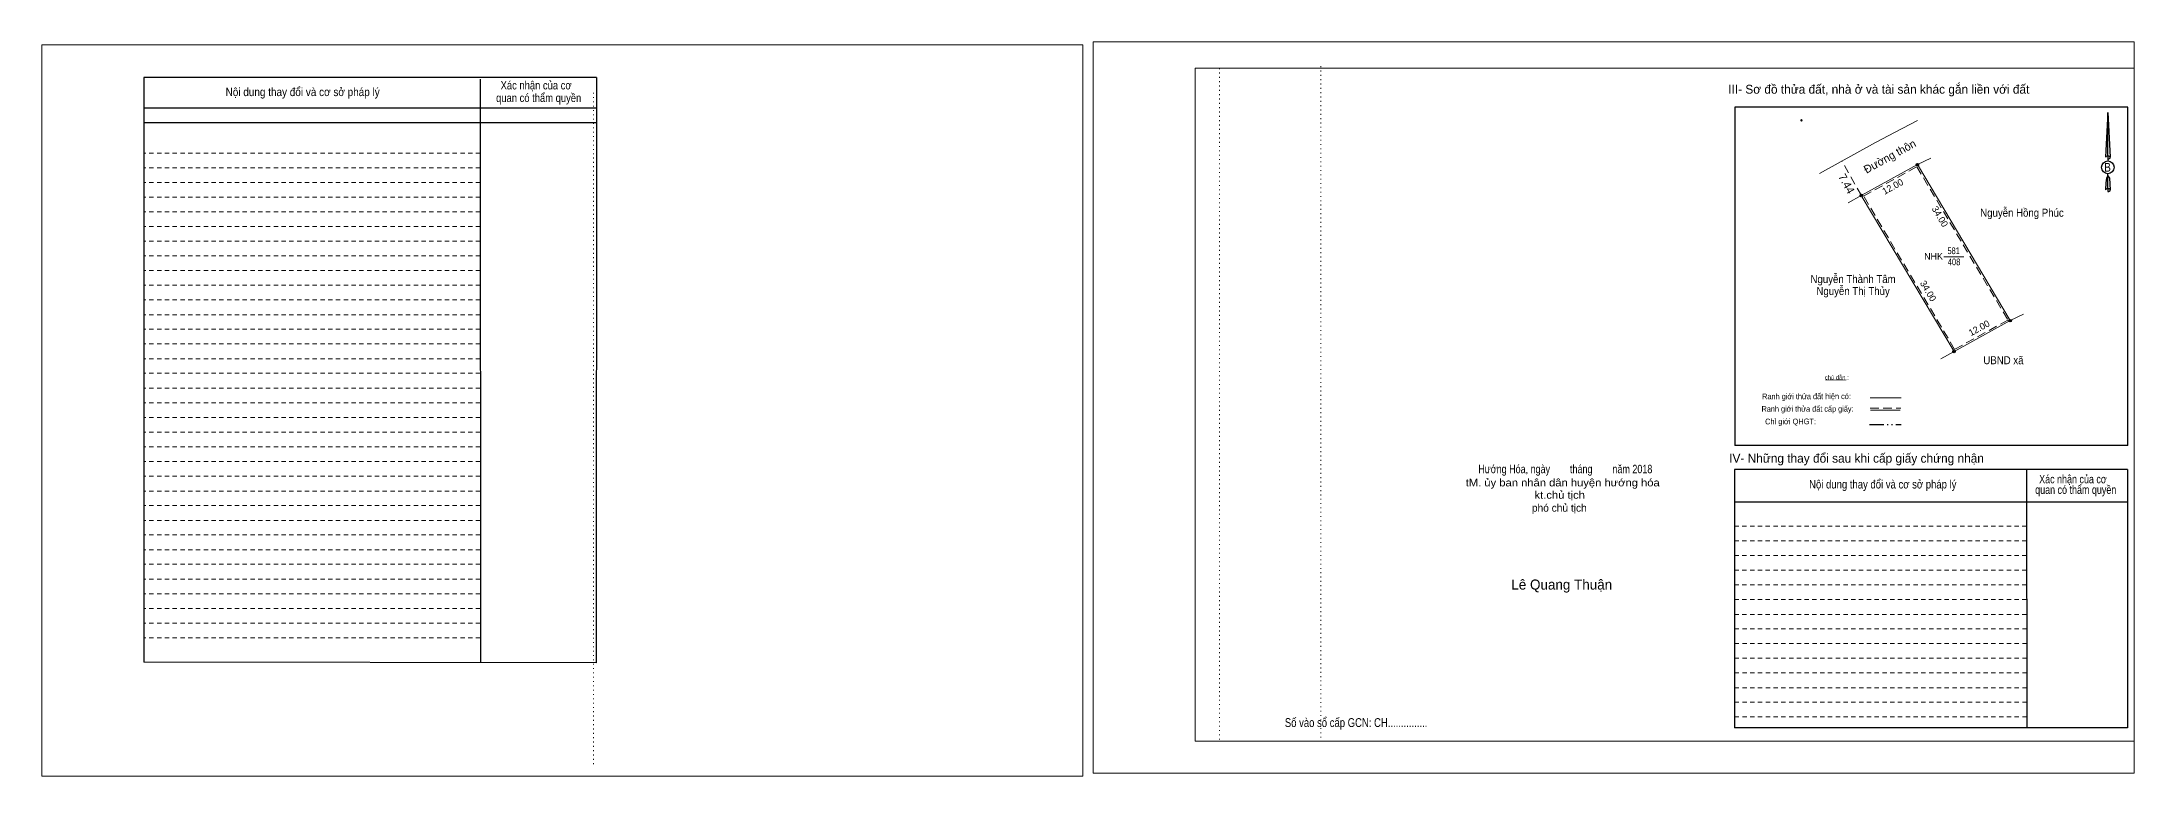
# Model space of a CAD drawing. Header units: metres. Extents: x 548136 to 548788, y 1837715 to 1837859.
# Drawn here: x 548395.3 to 548787.5, y 1837717.7 to 1837855.2 of the extents above; entities that cross this region are included whole.
import ezdxf
from ezdxf.enums import TextEntityAlignment as Align

# ---------------------------------------------------------------- set-up
doc = ezdxf.new("R2010")
doc.units = ezdxf.units.M
doc.header["$LTSCALE"] = 0.54
doc.header["$PDMODE"] = 32
doc.header["$PDSIZE"] = 0.27
for name, pattern in [('DASH_DOUBLE_DOT', [9.2, 5, -1.2, 0.3, -1.2, 0.3, -1.2]), ('DOTTED', [1.5, 0.3, -1.2]), ('MEDIUM_DASHED', [4.5, 3, -1.5]), ('SHORT_DASHED', [2.7, 1.5, -1.2])]:
    doc.linetypes.add(name, pattern=pattern)
doc.layers.add('12', color=7, linetype='Continuous')
for name, color, linetype, lineweight in [('18', 7, 'Continuous', 25), ('28', 7, 'SHORT_DASHED', 13), ('3', 7, 'Continuous', 13), ('4', 7, 'Continuous', 13), ('5', 7, 'DASH_DOUBLE_DOT', 25), ('55', 7, 'Continuous', 13), ('7', 7, 'Continuous', 13)]:
    doc.layers.add(name, color=color, linetype=linetype, lineweight=lineweight)

msp = doc.modelspace()

# ---------------------------------------------------------------- hatches: boundary and pattern name
at = {"layer": '4'}
for points in [[(548747.1333, 1837832.2, 1), (548746.6667, 1837832.2, 1)], [(548736.6133, 1837826.42, 1), (548736.1467, 1837826.42, 1)], [(548764.5233, 1837802.99, 1), (548764.0567, 1837802.99, 1)], [(548754.0033, 1837797.21, 1), (548753.5367, 1837797.21, 1)], [(548754.0033, 1837797.21, 1), (548753.5367, 1837797.21, 1)]]:
    msp.add_hatch(color=256, dxfattribs=at).paths.add_polyline_path(points)

# ---------------------------------------------------------------- linework, layer by layer
at = {"layer": '18'}
for p, q in [((548782.59, 1837841.98), (548783.04, 1837833.59)), ((548782.59, 1837841.98), (548783.04, 1837833.59)), ((548782.59, 1837841.98), (548783.04, 1837833.59)), ((548782.23, 1837834.86), (548782.18, 1837833.6)), ((548782.59, 1837833.83), (548782.59, 1837833.52)), ((548782.59, 1837833.52), (548782.59, 1837833.29)), ((548782.59, 1837833.29), (548782.59, 1837832.96)), ((548782.59, 1837833.29), (548782.59, 1837832.96)), ((548782.59, 1837833.29), (548782.59, 1837832.96)), ((548783.04, 1837833.59), (548783.04, 1837833.6)), ((548782.59, 1837830.12), (548782.59, 1837830.48)), ((548782.59, 1837830.12), (548782.59, 1837830.48)), ((548782.59, 1837830.12), (548782.59, 1837830.48)), ((548782.59, 1837830.12), (548782.92, 1837829.66)), ((548782.59, 1837830.12), (548782.92, 1837829.66)), ((548782.59, 1837830.12), (548782.92, 1837829.66)), ((548782.92, 1837829.66), (548783.04, 1837827.46)), ((548782.92, 1837829.66), (548783.04, 1837827.46)), ((548782.92, 1837829.66), (548783.04, 1837827.46)), ((548782.59, 1837827.75), (548782.59, 1837827.43)), ((548782.59, 1837827.43), (548782.59, 1837827.17)), ((548783.04, 1837827.46), (548783.04, 1837827.47))]:
    msp.add_line(p, q, dxfattribs=at)
for points in [[(548782.59, 1837833.83), (548782.59, 1837841.98), (548782.23, 1837834.86)], [(548782.59, 1837827.75), (548782.59, 1837830.12), (548782.32, 1837829.66), (548782.23, 1837828.77), (548782.18, 1837827.47)]]:
    msp.add_lwpolyline(points, dxfattribs=at)
msp.add_ellipse((548782.6035, 1837831.7009), major_axis=(0, 1.1963), ratio=0.983453, dxfattribs=at)
for centre, start_param, end_param in [((548782.6039, 1837833.5443), 1.57079633, 3.07445202), ((548782.6039, 1837833.5443), 0.06714063, 1.57079633), ((548782.6039, 1837833.5443), 4.71238898, 6.28318531), ((548782.6039, 1837827.4385), 2.49106941, 3.07427841), ((548782.6039, 1837827.4385), 1.57079633, 2.49106941), ((548782.6039, 1837827.4385), 0.06714063, 1.57079633), ((548782.6039, 1837827.4385), 4.71238898, 6.28318531)]:
    msp.add_ellipse(centre, major_axis=(0.4313, 0), ratio=0.655448, start_param=start_param, end_param=end_param, dxfattribs=at)
at = {"layer": '28', "linetype": 'Continuous', "lineweight": 25}
for p, q in [((548499.24, 1837848.51), (548414.38, 1837848.51)), ((548499.24, 1837848.51), (548499.18, 1837738.93)), ((548477.48, 1837848.23), (548477.53, 1837739)), ((548499.24, 1837842.79), (548414.49, 1837842.79)), ((548499.24, 1837842.79), (548414.49, 1837842.79)), ((548499.24, 1837840.03), (548414.49, 1837840.03)), ((548786.37, 1837779.61), (548712.65, 1837779.61)), ((548767.34, 1837775.12), (548767.38, 1837726.73)), ((548786.31, 1837775.12), (548786.28, 1837726.73)), ((548786.28, 1837768.98), (548712.6, 1837768.98)), ((548499.18, 1837738.93), (548414.38, 1837739.04)), ((548786.28, 1837726.73), (548712.6, 1837726.73))]:
    msp.add_line(p, q, dxfattribs=at)
at = {"layer": '28'}
for p, q in [((548477.48, 1837834.38), (548414.38, 1837834.38)), ((548477.48, 1837831.62), (548414.38, 1837831.62)), ((548477.48, 1837828.89), (548414.38, 1837828.89)), ((548477.48, 1837826.1), (548414.38, 1837826.1)), ((548477.48, 1837823.36), (548414.38, 1837823.36)), ((548477.48, 1837820.6), (548414.38, 1837820.6)), ((548477.48, 1837817.86), (548414.38, 1837817.86)), ((548477.48, 1837815.11), (548414.38, 1837815.11)), ((548477.48, 1837812.36), (548414.38, 1837812.36)), ((548477.48, 1837809.61), (548414.38, 1837809.61)), ((548477.48, 1837806.87), (548414.38, 1837806.87)), ((548477.48, 1837804.1), (548414.38, 1837804.1)), ((548477.48, 1837801.38), (548414.38, 1837801.38)), ((548477.48, 1837798.63), (548414.38, 1837798.63)), ((548477.48, 1837795.86), (548414.38, 1837795.86)), ((548477.48, 1837793.14), (548414.38, 1837793.14)), ((548477.48, 1837790.35), (548414.38, 1837790.35)), ((548477.48, 1837787.61), (548414.38, 1837787.61)), ((548477.48, 1837784.85), (548414.38, 1837784.85)), ((548477.48, 1837782.1), (548414.38, 1837782.1)), ((548477.48, 1837779.35), (548414.38, 1837779.35)), ((548477.48, 1837776.6), (548414.38, 1837776.6)), ((548477.48, 1837773.85), (548414.38, 1837773.85)), ((548477.48, 1837771.08), (548414.38, 1837771.08)), ((548477.48, 1837768.37), (548414.38, 1837768.37)), ((548477.48, 1837765.58), (548414.38, 1837765.58)), ((548477.48, 1837762.87), (548414.38, 1837762.87)), ((548767.37, 1837764.53), (548712.6, 1837764.53)), ((548477.48, 1837760.08), (548414.38, 1837760.08)), ((548767.37, 1837761.77), (548712.6, 1837761.77)), ((548767.37, 1837759.02), (548712.6, 1837759.02)), ((548477.48, 1837757.36), (548414.38, 1837757.36)), ((548477.48, 1837754.6), (548414.38, 1837754.6)), ((548767.37, 1837756.28), (548712.6, 1837756.28)), ((548477.48, 1837751.82), (548414.38, 1837751.82)), ((548767.37, 1837753.52), (548712.6, 1837753.52)), ((548767.37, 1837750.76), (548712.6, 1837750.76)), ((548477.48, 1837749.1), (548414.38, 1837749.1)), ((548767.37, 1837747.98), (548712.6, 1837747.98)), ((548477.48, 1837746.34), (548414.38, 1837746.34)), ((548477.48, 1837743.57), (548414.38, 1837743.57)), ((548767.38, 1837745.26), (548712.6, 1837745.26)), ((548767.38, 1837742.52), (548712.6, 1837742.52)), ((548767.38, 1837739.77), (548712.6, 1837739.77)), ((548767.38, 1837737.02), (548712.6, 1837737.02)), ((548767.38, 1837734.26), (548712.6, 1837734.26)), ((548767.38, 1837731.52), (548712.6, 1837731.52)), ((548767.38, 1837728.78), (548712.6, 1837728.78))]:
    msp.add_line(p, q, dxfattribs=at)
at = {"layer": '28', "linetype": 'Continuous', "lineweight": 25}
for points in [[(548499.24, 1837848.51), (548414.38, 1837848.51), (548414.38, 1837739.04)], [(548786.37, 1837779.61), (548786.37, 1837842.96), (548712.65, 1837842.96), (548712.65, 1837779.61)], [(548786.31, 1837775.12), (548712.6, 1837775.12), (548712.6, 1837726.73)]]:
    msp.add_lwpolyline(points, dxfattribs=at)
at = {"layer": '3'}
for p, q in [((548611.51, 1837850.25), (548787.53, 1837850.25)), ((548611.51, 1837724.25), (548611.51, 1837850.25)), ((548787.53, 1837850.25), (548787.53, 1837723.2)), ((548611.51, 1837724.25), (548787.53, 1837724.25))]:
    msp.add_line(p, q, dxfattribs=at)
at = {"layer": '3', "linetype": 'DOTTED'}
for p, q in [((548616.07, 1837850.25), (548616.07, 1837724.25)), ((548635.07, 1837850.63), (548635.07, 1837724.61)), ((548498.69, 1837845.66), (548498.69, 1837719.67))]:
    msp.add_line(p, q, dxfattribs=at)
at = {"layer": '3'}
for points in [[(548395.29, 1837717.7), (548590.44, 1837717.7), (548590.44, 1837854.67), (548395.29, 1837854.67)], [(548395.29, 1837854.67), (548590.44, 1837854.67), (548590.44, 1837717.7), (548395.29, 1837717.7)], [(548395.29, 1837717.7), (548590.44, 1837717.7), (548590.44, 1837854.67), (548395.29, 1837854.67)], [(548592.38, 1837718.27), (548787.53, 1837718.27), (548787.53, 1837855.19), (548592.38, 1837855.19)]]:
    msp.add_lwpolyline(points, close=True, dxfattribs=at)
msp.add_lwpolyline([(548618.64, 1837850.25), (548787.53, 1837850.25), (548787.53, 1837724.25), (548618.64, 1837724.25)], dxfattribs=at)
at = {"layer": '4'}
for p, q in [((548739.02, 1837836.38), (548728.53, 1837830.55)), ((548746.9, 1837832.2), (548749.42, 1837833.42)), ((548736.38, 1837826.42), (548733.92, 1837825.08)), ((548751.88, 1837814.94), (548755.63, 1837814.94)), ((548764.29, 1837802.99), (548766.81, 1837804.21)), ((548753.77, 1837797.21), (548751.31, 1837795.87))]:
    msp.add_line(p, q, dxfattribs=at)
at = {"layer": '4', "linetype": 'MEDIUM_DASHED'}
msp.add_line((548736.39, 1837826.41), (548732.74, 1837832.89), dxfattribs=at)
at = {"layer": '4'}
msp.add_lwpolyline([(548746.93, 1837840.5), (548742.72, 1837838.31), (548739.02, 1837836.38)], dxfattribs=at)
for points in [[(548753.77, 1837797.21), (548736.38, 1837826.42), (548746.9, 1837832.2), (548764.29, 1837802.99)], [(548746.9, 1837832.2), (548764.29, 1837802.99), (548753.77, 1837797.21), (548736.38, 1837826.42)]]:
    msp.add_lwpolyline(points, close=True, dxfattribs=at)
at = {"layer": '4', "linetype": 'MEDIUM_DASHED'}
msp.add_lwpolyline([(548753.88, 1837797.61), (548736.8, 1837826.31), (548746.79, 1837831.8), (548763.87, 1837803.1)], close=True, dxfattribs=at)
at = {"layer": '4', "lineweight": 25}
for centre in [(548746.9, 1837832.2), (548736.38, 1837826.42), (548764.29, 1837802.99), (548753.77, 1837797.21), (548753.77, 1837797.21)]:
    msp.add_circle(centre, 0.2333, dxfattribs=at)
at = {"layer": '4'}
msp.add_point((548725.15, 1837840.5), dxfattribs=at)
at = {"layer": '5'}
msp.add_line((548737.91, 1837783.56), (548743.85, 1837783.56), dxfattribs=at)
at = {"layer": '55'}
for p, q in [((548738.04, 1837788.56), (548743.85, 1837788.56)), ((548738.08, 1837786.22), (548743.65, 1837786.22)), ((548738.08, 1837786.22), (548743.65, 1837786.22))]:
    msp.add_line(p, q, dxfattribs=at)
at = {"layer": '55', "linetype": 'MEDIUM_DASHED'}
msp.add_line((548738.07, 1837786.63), (548743.77, 1837786.63), dxfattribs=at)
at = {"layer": '7'}
msp.add_line((548729.74, 1837791.82), (548733.57, 1837791.88), dxfattribs=at)

# ---------------------------------------------------------------- texts
at = {"layer": '12'}
for p in [(548750.5894, 1837822.1697), (548748.3894, 1837808.2297)]:
    msp.add_text('34.00', height=1.25, rotation=300.767, dxfattribs=at).set_placement(p, align=Align.CENTER)
at = {"layer": '18'}
for s, height, width, p in [('B', 1.643, 0.85, (548782.53, 1837830.89)), ('Hướng Hóa, ngày        tháng        năm 2018', 1.573, 0.8, (548680.89, 1837774.42)), ('tM. ủy ban nhân dân huyện hướng hóa', 1.426, 1.1, (548680.405, 1837771.95)), ('kt.chủ tịch', 1.426, 1.1, (548679.84, 1837769.64)), ('Số vào sổ cấp GCN: CH...............', 1.664, 0.8, (548641.67, 1837726.89))]:
    msp.add_text(s, height=height, dxfattribs=dict(at, width=width)).set_placement(p, align=Align.CENTER)
for s, height, p in [('phó chủ tịch', 1.426, (548679.77, 1837767.22)), ('Lê Quang Thuận', 1.883, (548680.225, 1837752.63))]:
    msp.add_text(s, height=height, dxfattribs=at).set_placement(p, align=Align.CENTER)
at = {"layer": '28'}
for s, height, width, p in [('Nội dung thay đổi và cơ sở pháp lý', 1.55, 0.9, (548444.185, 1837845.04)), ('Nội dung thay đổi và cơ sở pháp lý', 1.55, 0.9, (548444.185, 1837845.04)), (' quan có thẩm quyền', 1.55, 0.85, (548488.185, 1837843.93)), (' quan có thẩm quyền', 1.55, 0.85, (548488.185, 1837843.93)), ('Xác nhận của cơ', 1.55, 0.85, (548487.945, 1837846.29)), ('Xác nhận của cơ', 1.55, 0.85, (548487.945, 1837846.29)), ('Xác nhận của cơ', 1.569, 0.8, (548776.055, 1837772.53)), ('Nội dung thay đổi và cơ sở pháp lý', 1.569, 0.85, (548740.405, 1837771.56)), (' quan có thẩm quyền', 1.569, 0.8, (548776.345, 1837770.55))]:
    msp.add_text(s, height=height, dxfattribs=dict(at, width=width)).set_placement(p, align=Align.CENTER)
for s, p in [('III- Sơ đồ thửa đất, nhà ở và tài sản khác gắn liền với đất', (548739.655, 1837845.49)), ('IV- Những thay đổi sau khi cấp giấy chứng nhận', (548735.49, 1837776.39))]:
    msp.add_text(s, height=1.664, dxfattribs=at).set_placement(p, align=Align.CENTER)
at = {"layer": '4'}
for s, rotation, p in [('Đường thôn', 28.786, (548737.35, 1837830.49)), ('7.44', 299.394, (548732, 1837829.97))]:
    msp.add_text(s, height=1.5, rotation=rotation, dxfattribs=at).set_placement(p)
for p in [(548742.574, 1837827.5506), (548758.764, 1837801.0606)]:
    msp.add_text('12.00', height=1.25, rotation=28.786, dxfattribs=at).set_placement(p, align=Align.CENTER)
for s, height, width, p in [('Nguyễn Hồng Phúc', 1.5, 0.9, (548766.5, 1837822.45)), ('408', 1.25, 0.85, (548753.765, 1837813.37)), ('581', 1.25, 0.8, (548753.69, 1837815.45)), ('Nguyễn Thành Tâm', 1.5, 0.9, (548734.835, 1837810.03)), ('Nguyễn Thị Thủy', 1.5, 0.9, (548734.845, 1837807.79)), ('UBND xã', 1.5, 0.9, (548763.025, 1837794.83))]:
    msp.add_text(s, height=height, dxfattribs=dict(at, width=width)).set_placement(p, align=Align.CENTER)
msp.add_text('NHK', height=1.25, dxfattribs=at).set_placement((548749.925, 1837814.41), align=Align.CENTER)
at = {"layer": '55'}
for s, height, width, p in [('Ranh giới thửa đất cấp giấy:', 1.069, 0.8, (548726.3037, 1837785.9373)), ('Ranh giới thửa đất hiện có:', 1.074, 0.8, (548726.1087, 1837788.2767)), ('Chỉ giới QHGT:', 1.069, 0.85, (548723.1137, 1837783.5799))]:
    msp.add_text(s, height=height, rotation=0.135, dxfattribs=dict(at, width=width)).set_placement(p, align=Align.CENTER)
at = {"layer": '7'}
msp.add_text('chú dẫn :', height=0.7907, rotation=359.974, dxfattribs=at).set_placement((548731.7748, 1837791.9589), align=Align.CENTER)

doc.saveas('drawing.dxf')
